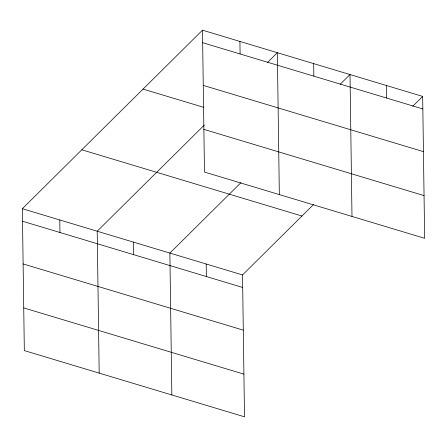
<?xml version="1.0" encoding="UTF-8"?>
<svg xmlns="http://www.w3.org/2000/svg" width="447" height="447" viewBox="0 0 447 447"><rect width="100%" height="100%" fill="white"/><g stroke="black" fill="none" stroke-linecap="round" stroke-linejoin="round"><path stroke-width="0.67" d="M313.638 204.458L242.525 274.933L244.509 416.822L24.334 350.593L22.35 208.704L202.491 30.178L422.666 96.407L424.65 238.296L204.475 172.067L202.491 30.178M204.296 125.099L97.211 231.222L99.189 373.111M267.446 62.513L277.352 52.696L279.336 194.585M240.983 182.605L169.871 253.08L171.849 394.969M340.1 84.371L350.012 74.554L351.99 216.437M412.76 106.23L422.666 96.407M202.67 42.711L422.845 108.945M203.262 85.399L423.438 151.628M143.046 89.093L203.871 107.386M203.877 129.379L424.052 195.607M81.795 149.79L301.971 216.024M22.35 208.704L242.525 274.933M22.523 221.237L242.704 287.471M23.121 263.926L243.297 330.154M23.736 307.905L243.911 374.139M386.342 85.478L386.515 98.016M313.682 63.625L313.855 76.158M239.922 41.437L240.095 53.97M206.196 264.009L206.374 276.542M133.541 242.151L133.714 254.684M59.781 219.963L59.954 232.501"/></g></svg>
